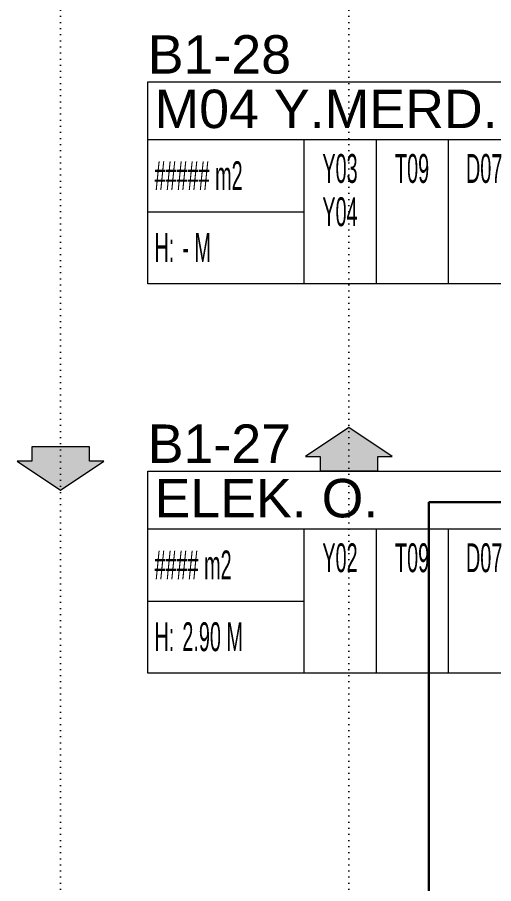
# Model space of a CAD drawing. Header units: metres. Extents: x -19121 to 152404, y -12107 to 46241.
# Drawn here: x 63827 to 64323, y 1591 to 2492 of the extents above; entities that cross this region are included whole.
import ezdxf
from ezdxf.enums import TextEntityAlignment as Align

# ---------------------------------------------------------------- set-up
doc = ezdxf.new("R2010")
doc.units = ezdxf.units.M
doc.header["$LTSCALE"] = 50
doc.header["$MEASUREMENT"] = 0
doc.linetypes.add('DOT2', pattern=[0.125, 0, -0.125])
doc.layers.get('0').update_dxf_attribs({"color": 9, "lineweight": 9})
for name, color, linetype, lineweight in [('06D', 9, 'Continuous', 9), ('21_mahal200', 9, 'Continuous', 9), ('E-MODÜL HATTI', 6, 'Continuous', 30)]:
    doc.layers.add(name, color=color, linetype=linetype, lineweight=lineweight)
doc.styles.add('Arial', font='arial.ttf', dxfattribs={"height": 2.5})
doc.styles.add('MuuM_TEXT-STANDART', font='ARIALN.TTF')

# ---------------------------------------------------------------- blocks, each defined once
blk = doc.blocks.new('0_arrow1')
blk.add_hatch(color=254).paths.add_polyline_path([(0, 0), (-22.5, -15), (-15, -15), (-15, -22.5), (15, -22.5), (15, -15), (22.5, -15)])
at = {"linetype": 'ByBlock', "lineweight": -2}
blk.add_lwpolyline([(15, -22.5), (-15, -22.5), (-15, -15), (-22.5, -15), (0, 0), (22.5, -15), (15, -15)], close=True, dxfattribs=at)
blk.add_point((0, 0))
blk = doc.blocks.new('0_roomno2')
blk.add_lwpolyline([(19.375, -10.5), (0, -10.5), (0, 0), (19.375, 0)], close=True)
for points in [[(0, -3), (19.375, -3)], [(8.125, -3), (8.125, -10.5)], [(11.875, -3), (11.875, -10.5)], [(15.625, -3), (15.625, -10.5)], [(0, -6.75), (8.125, -6.75)]]:
    blk.add_lwpolyline(points)
at = {"style": 'MuuM_TEXT-STANDART', "width": 0.6}
blk.add_text('H:', height=1.5, dxfattribs=at).set_placement((0.35, -8.608), align=Align.MIDDLE_LEFT)
at = {"style": 'Arial'}
blk.add_attdef('ODANO', (0, 1.17), '', height=2, dxfattribs=at)
blk.add_attdef('MEKANADI', text='', height=2, dxfattribs=at).set_placement((0.35, -3), align=Align.BOTTOM_LEFT)
at = {"style": 'MuuM_TEXT-STANDART', "width": 0.6}
for tag, p in [('YER01', (10, -4.5)), ('TAVAN01', (13.75, -4.5)), ('DUVAR01', (17.5, -4.5)), ('YER02', (10, -6.75)), ('TAVAN02', (13.75, -6.75)), ('DUVAR02', (17.5, -6.75)), ('YER03', (10, -9)), ('TAVAN03', (13.75, -9)), ('DUVAR03', (17.5, -9))]:
    blk.add_attdef(tag, text='', height=1.5, dxfattribs=at).set_placement(p, align=Align.MIDDLE_CENTER)
for tag, p in [('M2', (0.35, -4.875)), ('TEMIZTAVANYUKSEKLIGI', (1.8, -8.608))]:
    blk.add_attdef(tag, text='', height=1.5, dxfattribs=at).set_placement(p, align=Align.MIDDLE_LEFT)
blk = doc.blocks.new('1.bod.mimari1.elk')
at = {"layer": '06D', "linetype": 'DOT2'}
for points in [[(7872.5, -3317.79), (7872.5, -7740, 0.414214), (8472.5, -8340), (11395.6, -8340)], [(8172.5, -3317.79), (8172.5, -7740, 0.414214), (8472.5, -8040), (11395.6, -8040)]]:
    blk.add_lwpolyline(points, format="xyb", dxfattribs=at)
at = {"layer": '06D', "xscale": -2, "yscale": 2, "zscale": 2}
blk.add_blockref('0_arrow1', (8172.5, -6565), dxfattribs=at)
at = {"layer": '06D', "xscale": -2, "yscale": 2, "zscale": 2, "rotation": 180}
blk.add_blockref('0_arrow1', (7872.5, -6630), dxfattribs=at)
at = {"layer": '21_mahal200'}
ref = blk.add_blockref('0_roomno2', (7963.21, -6205.5), dxfattribs=dict(at, xscale=20, yscale=20, zscale=20))
ref.add_attrib('ODANO', 'B1-28', (7963.21, -6196.85), dxfattribs={"layer": '0', "height": 40, "style": 'Arial'})
ref.add_attrib('MEKANADI', 'M04 Y.MERD.', dxfattribs={"layer": '0', "height": 40, "style": 'Arial'}).set_placement((7970.21, -6265.5), align=Align.BOTTOM_LEFT)
ref.add_attrib('M2', '##### m2', dxfattribs={"layer": '0', "height": 30, "style": 'MuuM_TEXT-STANDART', "width": 0.6}).set_placement((7970.21, -6303), align=Align.MIDDLE_LEFT)
ref.add_attrib('TEMIZTAVANYUKSEKLIGI', '- M', dxfattribs={"layer": '0', "height": 30, "style": 'MuuM_TEXT-STANDART', "width": 0.6}).set_placement((7999.21, -6377.66), align=Align.MIDDLE_LEFT)
ref.add_attrib('YER01', 'Y03', dxfattribs={"layer": '0', "height": 30, "style": 'MuuM_TEXT-STANDART', "width": 0.6}).set_placement((8163.21, -6295.5), align=Align.MIDDLE_CENTER)
ref.add_attrib('TAVAN01', 'T09', dxfattribs={"layer": '0', "height": 30, "style": 'MuuM_TEXT-STANDART', "width": 0.6}).set_placement((8238.21, -6295.5), align=Align.MIDDLE_CENTER)
ref.add_attrib('DUVAR01', 'D07', dxfattribs={"layer": '0', "height": 30, "style": 'MuuM_TEXT-STANDART', "width": 0.6}).set_placement((8313.21, -6295.5), align=Align.MIDDLE_CENTER)
ref.add_attrib('YER02', 'Y04', dxfattribs={"layer": '0', "height": 30, "style": 'MuuM_TEXT-STANDART', "width": 0.6}).set_placement((8163.21, -6340.5), align=Align.MIDDLE_CENTER)
ref = blk.add_blockref('0_roomno2', (7963.21, -6610.45), dxfattribs=dict(at, xscale=20, yscale=20, zscale=20))
ref.add_attrib('ODANO', 'B1-27', (7963.21, -6601.81), dxfattribs={"layer": '0', "height": 40, "style": 'Arial'})
ref.add_attrib('MEKANADI', 'ELEK. O.', dxfattribs={"layer": '0', "height": 40, "style": 'Arial'}).set_placement((7970.21, -6670.45), align=Align.BOTTOM_LEFT)
ref.add_attrib('M2', '#### m2', dxfattribs={"layer": '0', "height": 30, "style": 'MuuM_TEXT-STANDART', "width": 0.6}).set_placement((7970.21, -6707.95), align=Align.MIDDLE_LEFT)
ref.add_attrib('TEMIZTAVANYUKSEKLIGI', '2.90 M', dxfattribs={"layer": '0', "height": 30, "style": 'MuuM_TEXT-STANDART', "width": 0.6}).set_placement((7999.21, -6782.61), align=Align.MIDDLE_LEFT)
ref.add_attrib('YER01', 'Y02', dxfattribs={"layer": '0', "height": 30, "style": 'MuuM_TEXT-STANDART', "width": 0.6}).set_placement((8163.21, -6700.45), align=Align.MIDDLE_CENTER)
ref.add_attrib('TAVAN01', 'T09', dxfattribs={"layer": '0', "height": 30, "style": 'MuuM_TEXT-STANDART', "width": 0.6}).set_placement((8238.21, -6700.45), align=Align.MIDDLE_CENTER)
ref.add_attrib('DUVAR01', 'D07', dxfattribs={"layer": '0', "height": 30, "style": 'MuuM_TEXT-STANDART', "width": 0.6}).set_placement((8313.21, -6700.45), align=Align.MIDDLE_CENTER)

msp = doc.modelspace()

# ---------------------------------------------------------------- linework, layer by layer
at = {"layer": 'E-MODÜL HATTI', "ltscale": 50}
for p, q in [((64455, 1987.5), (64255.72, 1987.5)), ((64255.72, 1987.5), (64255.72, 529.91))]:
    msp.add_line(p, q, dxfattribs=at)

# ---------------------------------------------------------------- block references
at = {"layer": '06D'}
msp.add_blockref('1.bod.mimari1.elk', (56000, 8630), dxfattribs=at)

doc.saveas('drawing.dxf')
